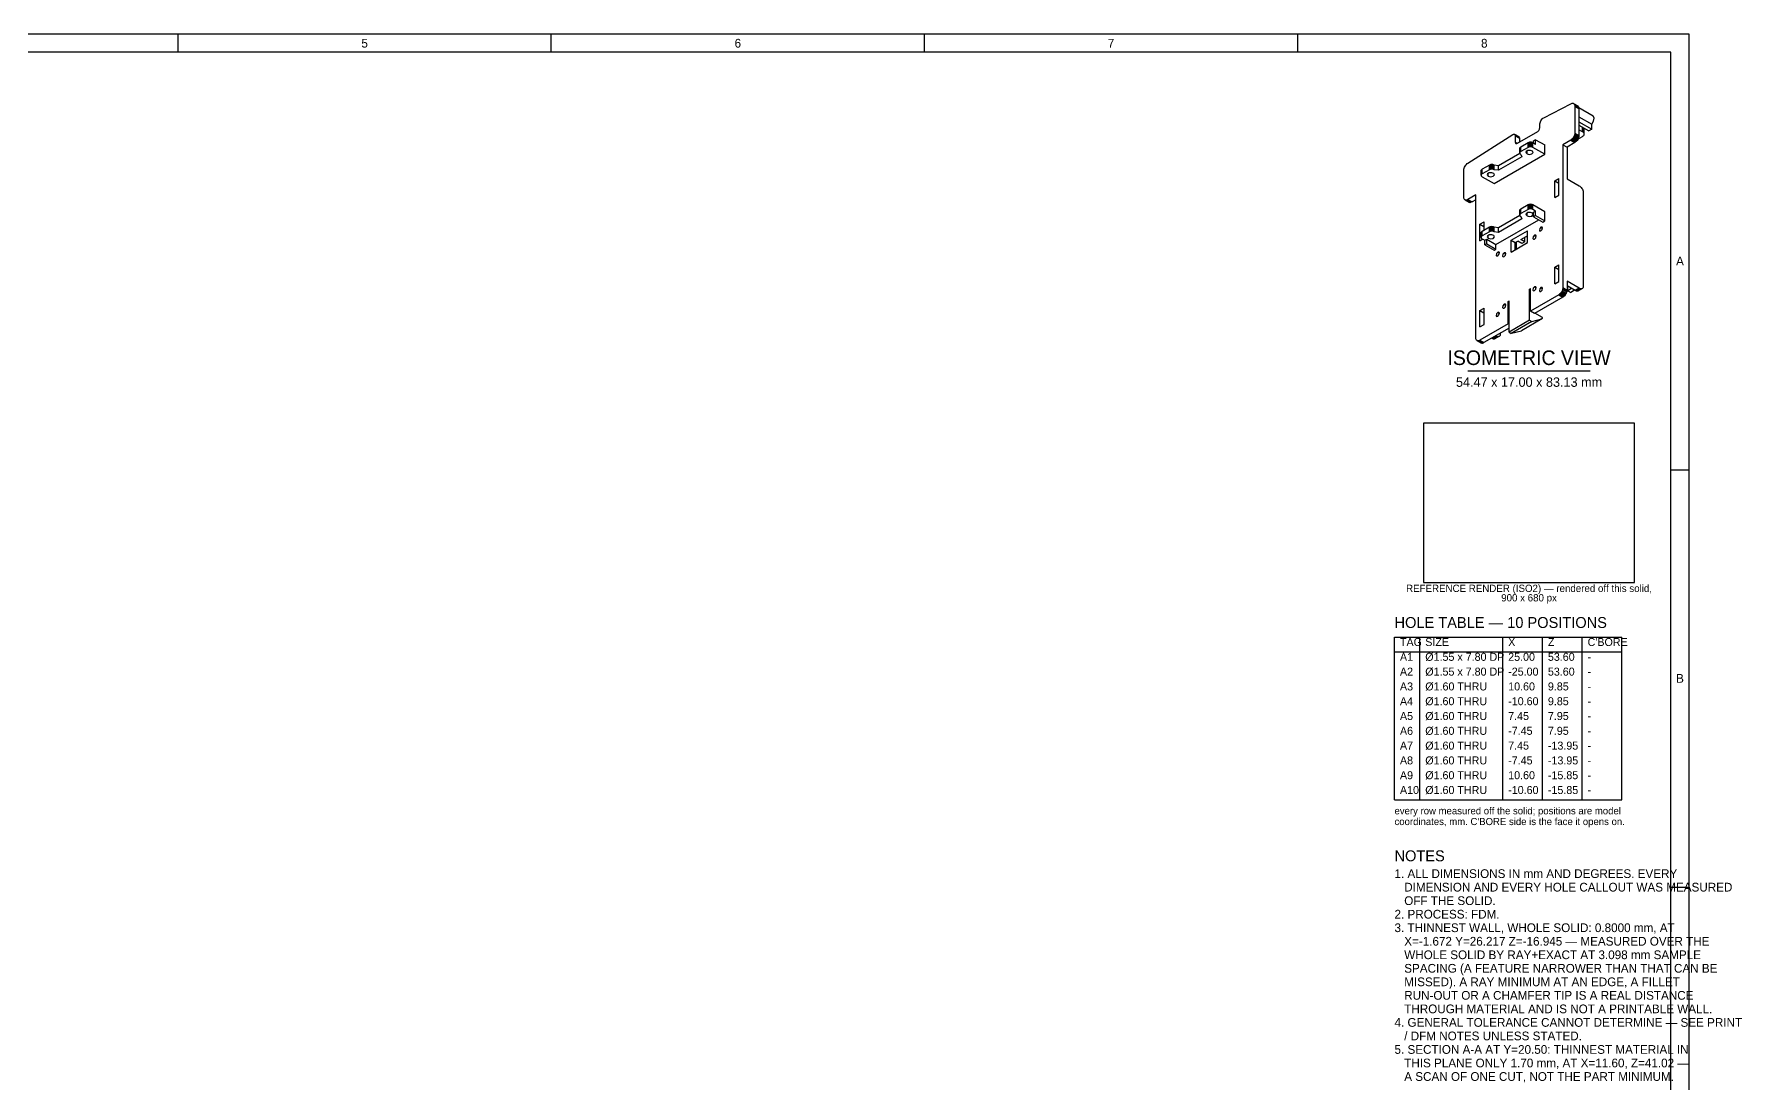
# Model space of a CAD drawing. Header units: millimetres. Extents: x -54 to 851, y -45 to 589.
# Drawn here: x 380.9 to 850.5, y 300.3 to 589 of the extents above; entities that cross this region are included whole.
import ezdxf
from ezdxf.enums import TextEntityAlignment as Align

# ---------------------------------------------------------------- set-up
doc = ezdxf.new("R2010")
doc.units = ezdxf.units.MM
for name, color, linetype in [('FRAME', 7, 'CONTINUOUS'), ('TEXT', 3, 'CONTINUOUS'), ('TITLE', 7, 'CONTINUOUS'), ('VISIBLE', 7, 'CONTINUOUS')]:
    doc.layers.add(name, color=color, linetype=linetype)

msp = doc.modelspace()

# ---------------------------------------------------------------- linework, layer by layer
at = {"layer": 'FRAME'}
for p, q in [((831, 584), (10, 584)), ((831, 10), (831, 584))]:
    msp.add_line(p, q, dxfattribs=at)
at = {"layer": 'TEXT'}
msp.add_line((775.2, 496.4), (808.8, 496.4), dxfattribs=at)
at = {"layer": 'TITLE'}
for p, q in [((836, 589), (5, 589)), ((420.5, 584), (420.5, 589)), ((523.125, 584), (523.125, 589)), ((625.75, 584), (625.75, 589)), ((728.375, 584), (728.375, 589)), ((836, 5), (836, 589)), ((821, 482), (763, 482)), ((763, 482), (763, 438.177778)), ((821, 438.177778), (821, 482)), ((831, 469.2), (836, 469.2)), ((763, 438.177778), (821, 438.177778)), ((755, 423.177778), (817.52, 423.177778)), ((755, 378.407778), (755, 423.177778)), ((761.96, 378.407778), (761.96, 423.177778)), ((784.76, 378.407778), (784.76, 423.177778)), ((795.68, 378.407778), (795.68, 423.177778)), ((806.6, 378.407778), (806.6, 423.177778)), ((817.52, 378.407778), (817.52, 423.177778)), ((755, 419.107778), (817.52, 419.107778)), ((755, 378.407778), (817.52, 378.407778)), ((831, 354.4), (836, 354.4))]:
    msp.add_line(p, q, dxfattribs=at)
at = {"layer": 'VISIBLE'}
for p, q in [((796.047189, 566.014968), (803.469123, 569.85095)), ((803.469123, 569.85095), (803.687681, 569.952278)), ((803.687681, 569.952278), (803.897841, 570)), ((803.897841, 570), (804.091524, 569.992282)), ((804.091524, 569.992282), (804.261289, 569.92942)), ((804.261289, 569.92942), (805.381581, 569.282619)), ((804.261289, 569.92942), (804.400612, 569.81383)), ((804.400612, 569.81383), (805.520904, 569.167029)), ((804.400612, 569.81383), (804.504138, 569.649954)), ((804.504138, 569.649954), (805.62443, 569.003153)), ((804.504138, 569.649954), (804.567889, 569.44409)), ((804.567889, 569.44409), (805.688181, 568.797289)), ((804.567889, 569.44409), (804.589415, 569.204149)), ((804.589415, 569.204149), (805.709707, 568.557348)), ((804.589415, 569.204149), (804.589415, 561.784184)), ((805.381581, 569.282619), (805.520904, 569.167029)), ((805.520904, 569.167029), (805.62443, 569.003153)), ((805.62443, 569.003153), (805.688181, 568.797289)), ((805.688181, 568.797289), (805.709707, 568.557348)), ((805.68915, 568.786494), (809.600402, 566.528331)), ((805.709707, 568.557348), (805.709707, 561.137383)), ((794.926897, 564.074565), (794.948423, 564.339362)), ((794.926897, 563.190976), (794.926897, 564.074565)), ((794.948423, 564.339362), (795.012174, 564.61884)), ((795.012174, 564.61884), (795.1157, 564.902257)), ((795.1157, 564.902257), (795.255023, 565.178723)), ((795.255023, 565.178723), (795.424788, 565.437613)), ((795.424788, 565.437613), (795.618472, 565.668978)), ((795.618472, 565.668978), (795.828631, 565.863927)), ((795.828631, 565.863927), (796.047189, 566.014968)), ((805.709707, 566.296274), (809.238627, 564.258851)), ((805.709707, 564.888828), (809.238627, 562.851406)), ((805.709707, 563.940618), (808.417453, 562.377301)), ((809.238627, 564.258851), (809.742153, 565.027931)), ((809.238627, 562.851406), (809.238627, 564.258851)), ((809.919497, 565.869815), (809.600402, 566.528331)), ((809.742153, 565.027931), (809.919497, 565.869815)), ((775.200795, 553.530223), (787.552015, 561.408529)), ((787.552015, 561.408529), (787.683149, 561.469326)), ((787.683149, 561.469326), (787.809245, 561.497959)), ((787.809245, 561.497959), (787.925455, 561.493328)), ((787.925455, 561.493328), (788.027314, 561.455611)), ((788.027314, 561.455611), (788.110908, 561.386257)), ((788.027314, 561.455611), (789.147606, 560.80881)), ((788.110908, 561.386257), (788.173023, 561.287932)), ((788.110908, 561.386257), (789.2312, 560.739456)), ((788.173023, 561.287932), (788.211274, 561.164413)), ((788.173023, 561.287932), (789.293315, 560.641131)), ((788.211274, 561.164413), (788.22419, 561.020449)), ((788.211274, 561.164413), (789.331566, 560.517612)), ((788.22419, 561.020449), (788.22419, 559.321166)), ((788.22419, 561.020449), (789.344482, 560.373648)), ((788.22419, 559.321166), (788.243276, 559.164782)), ((788.22419, 559.321166), (788.784336, 558.997766)), ((788.243276, 559.164782), (788.299235, 559.041093)), ((788.243276, 559.164782), (788.639359, 558.936103)), ((788.299235, 559.041093), (788.388253, 558.958531)), ((788.299235, 559.041093), (788.504263, 558.922721)), ((788.388253, 558.958531), (788.504263, 558.922721)), ((788.504263, 558.922721), (788.639359, 558.936103)), ((788.639359, 558.936103), (788.784336, 558.997766)), ((788.784336, 558.997766), (794.366751, 562.220775)), ((789.147606, 560.80881), (789.2312, 560.739456)), ((789.2312, 560.739456), (789.293315, 560.641131)), ((789.293315, 560.641131), (789.331566, 560.517612)), ((789.331566, 560.517612), (789.344482, 560.373648)), ((789.344482, 560.373648), (789.344482, 559.321166)), ((791.71558, 559.107399), (789.727061, 557.959327)), ((791.912455, 559.194618), (791.71558, 559.107399)), ((791.71558, 557.852605), (791.71558, 559.107399)), ((792.141722, 559.249446), (791.912455, 559.194618)), ((791.912455, 557.939824), (791.912455, 559.194618)), ((792.387755, 559.268147), (792.141722, 559.249446)), ((792.141722, 557.994652), (792.141722, 559.249446)), ((792.633788, 559.249446), (792.387755, 559.268147)), ((792.387755, 558.013353), (792.387755, 559.268147)), ((792.863055, 559.194618), (792.633788, 559.249446)), ((792.633788, 557.994652), (792.633788, 559.249446)), ((793.05993, 559.107399), (792.863055, 559.194618)), ((792.863055, 557.939824), (792.863055, 559.194618)), ((793.78812, 558.686978), (793.05993, 559.107399)), ((793.05993, 557.852605), (793.05993, 559.107399)), ((793.78812, 559.967644), (793.255981, 559.660413)), ((793.255981, 558.994209), (793.255981, 559.660413)), ((793.78812, 559.967644), (796.308777, 558.512342)), ((793.78812, 558.686978), (793.78812, 559.967644)), ((794.366751, 562.220775), (794.511727, 562.326516)), ((794.511727, 562.326516), (794.646824, 562.46913)), ((794.646824, 562.46913), (794.762834, 562.638897)), ((794.762834, 562.638897), (794.851851, 562.824248)), ((794.851851, 562.824248), (794.90781, 563.012552)), ((794.90781, 563.012552), (794.926897, 563.190976)), ((803.469123, 559.843782), (801.312561, 558.59869)), ((804.589415, 559.196981), (802.432853, 557.951889)), ((803.687681, 559.994822), (803.469123, 559.843782)), ((803.469123, 559.843782), (804.589415, 559.196981)), ((803.897841, 560.189771), (803.687681, 559.994822)), ((803.687681, 559.994822), (804.807973, 559.348021)), ((804.091524, 560.421136), (803.897841, 560.189771)), ((803.897841, 560.189771), (805.018133, 559.54297)), ((804.261289, 560.680026), (804.091524, 560.421136)), ((804.091524, 560.421136), (805.211816, 559.774335)), ((804.400612, 560.956492), (804.261289, 560.680026)), ((804.261289, 560.680026), (805.381581, 560.033225)), ((804.504138, 561.239909), (804.400612, 560.956492)), ((804.400612, 560.956492), (805.520904, 560.309691)), ((804.567889, 561.519387), (804.504138, 561.239909)), ((804.504138, 561.239909), (805.62443, 560.593109)), ((804.589415, 561.784184), (804.567889, 561.519387)), ((804.567889, 561.519387), (805.688181, 560.872586)), ((804.589415, 561.784184), (805.709707, 561.137383)), ((804.807973, 559.348021), (804.589415, 559.196981)), ((805.018133, 559.54297), (804.807973, 559.348021)), ((805.211816, 559.774335), (805.018133, 559.54297)), ((805.381581, 560.033225), (805.211816, 559.774335)), ((805.520904, 560.309691), (805.381581, 560.033225)), ((805.434085, 560.137412), (806.689963, 560.862493)), ((805.62443, 560.593109), (805.520904, 560.309691)), ((805.688181, 560.872586), (805.62443, 560.593109)), ((805.709707, 561.137383), (805.688181, 560.872586)), ((806.689963, 562.156095), (805.709707, 562.722045)), ((806.689963, 562.156095), (806.689963, 563.374668)), ((806.886995, 562.017482), (806.689963, 562.156095)), ((806.689963, 560.862493), (806.886995, 561.001106)), ((806.886995, 562.017482), (806.886995, 563.260911)), ((807.033403, 561.85934), (806.886995, 562.017482)), ((806.886995, 561.001106), (807.033403, 561.159248)), ((807.033403, 563.13095), (806.943044, 563.228551)), ((807.12356, 562.959356), (807.033403, 563.13095)), ((807.033403, 561.85934), (807.033403, 563.13095)), ((807.12356, 561.687746), (807.033403, 561.85934)), ((807.033403, 561.159248), (807.12356, 561.330842)), ((807.154003, 562.780904), (807.12356, 562.959356)), ((807.12356, 561.687746), (807.12356, 562.959356)), ((807.154003, 561.509294), (807.12356, 561.687746)), ((807.12356, 561.330842), (807.154003, 561.509294)), ((807.154003, 561.509294), (807.154003, 562.780904)), ((809.238627, 562.851406), (808.417453, 562.377301)), ((782.361142, 547.924211), (796.308777, 555.976882)), ((789.475815, 556.197268), (783.62147, 552.81726)), ((790.007134, 555.249231), (783.62147, 551.562466)), ((789.481028, 557.713294), (789.448637, 557.571247)), ((789.448637, 556.316453), (789.448637, 557.571247)), ((789.481028, 556.4585), (789.448637, 556.316453)), ((789.448637, 556.316453), (789.481028, 556.174406)), ((789.575994, 557.845661), (789.481028, 557.713294)), ((789.481028, 556.4585), (789.481028, 557.713294)), ((789.575994, 556.590867), (789.481028, 556.4585)), ((789.481028, 556.174406), (789.575994, 556.042038)), ((789.727061, 557.959327), (789.575994, 557.845661)), ((789.575994, 556.590867), (789.575994, 557.845661)), ((789.727061, 556.704533), (789.575994, 556.590867)), ((789.575994, 556.042038), (789.727061, 555.928372)), ((789.727061, 556.704533), (789.727061, 557.959327)), ((791.71558, 557.852605), (789.727061, 556.704533)), ((789.727061, 555.928372), (790.007134, 555.249231)), ((791.21941, 556.694904), (791.145482, 556.478153)), ((791.145482, 556.478153), (791.435507, 556.073903)), ((791.703509, 556.992524), (791.21941, 556.694904)), ((791.435507, 556.073903), (791.435507, 556.882404)), ((791.435507, 556.073903), (792.053825, 555.908414)), ((792.440889, 557.022017), (791.703509, 556.992524)), ((791.912455, 557.939824), (791.71558, 557.852605)), ((792.141722, 557.994652), (791.912455, 557.939824)), ((792.053825, 555.908414), (792.768992, 556.038669)), ((792.387755, 558.013353), (792.141722, 557.994652)), ((792.633788, 557.994652), (792.387755, 558.013353)), ((792.95803, 556.796621), (792.440889, 557.022017)), ((792.863055, 557.939824), (792.633788, 557.994652)), ((792.768992, 556.038669), (793.125897, 556.478153)), ((793.05993, 557.852605), (792.863055, 557.939824)), ((793.125897, 556.478153), (792.95803, 556.796621)), ((796.308777, 555.976882), (793.05993, 557.852605)), ((796.308777, 555.976882), (796.308777, 558.512342)), ((801.312561, 558.59869), (802.432853, 557.951889)), ((801.312561, 558.59869), (801.312561, 519.273196)), ((802.432853, 557.951889), (802.432853, 549.241421)), ((774.080503, 551.58982), (774.102029, 551.854617)), ((774.080503, 544.169856), (774.080503, 551.58982)), ((774.102029, 551.854617), (774.16578, 552.134095)), ((774.16578, 552.134095), (774.269306, 552.417512)), ((774.269306, 552.417512), (774.408629, 552.693978)), ((774.408629, 552.693978), (774.578394, 552.952868)), ((774.578394, 552.952868), (774.772078, 553.184233)), ((774.772078, 553.184233), (774.982237, 553.379182)), ((774.982237, 553.379182), (775.200795, 553.530223)), ((778.866262, 551.584855), (778.833871, 551.442808)), ((778.833871, 550.188014), (778.833871, 551.442808)), ((778.866262, 550.330062), (778.833871, 550.188014)), ((778.833871, 550.188014), (778.866262, 550.045967)), ((778.961227, 551.717223), (778.866262, 551.584855)), ((778.866262, 550.330062), (778.866262, 551.584855)), ((778.961227, 550.462429), (778.866262, 550.330062)), ((778.866262, 550.045967), (778.961227, 549.9136)), ((779.112295, 551.830889), (778.961227, 551.717223)), ((778.961227, 550.462429), (778.961227, 551.717223)), ((779.112295, 550.576095), (778.961227, 550.462429)), ((778.961227, 549.9136), (779.112295, 549.799934)), ((781.100813, 552.97896), (779.112295, 551.830889)), ((779.112295, 550.576095), (779.112295, 551.830889)), ((781.100813, 551.724167), (779.112295, 550.576095)), ((779.112295, 549.799934), (782.361142, 547.924211)), ((780.576636, 550.550296), (780.502708, 550.333545)), ((780.502708, 550.333545), (780.792733, 549.929294)), ((781.060735, 550.847915), (780.576636, 550.550296)), ((780.792733, 549.929294), (780.792733, 550.737795)), ((780.792733, 549.929294), (781.411051, 549.763805)), ((781.798115, 550.877409), (781.060735, 550.847915)), ((781.297689, 553.066179), (781.100813, 552.97896)), ((781.100813, 551.724167), (781.100813, 552.97896)), ((781.297689, 551.811386), (781.100813, 551.724167)), ((781.526955, 553.121008), (781.297689, 553.066179)), ((781.297689, 551.811386), (781.297689, 553.066179)), ((781.526955, 551.866214), (781.297689, 551.811386)), ((781.411051, 549.763805), (782.126218, 549.89406)), ((781.772988, 553.139708), (781.526955, 553.121008)), ((781.526955, 551.866214), (781.526955, 553.121008)), ((781.772988, 551.884915), (781.526955, 551.866214)), ((782.019021, 553.121008), (781.772988, 553.139708)), ((781.772988, 551.884915), (781.772988, 553.139708)), ((782.019021, 551.866214), (781.772988, 551.884915)), ((782.315256, 550.652013), (781.798115, 550.877409)), ((782.248288, 553.066179), (782.019021, 553.121008)), ((782.019021, 551.866214), (782.019021, 553.121008)), ((782.248288, 551.811386), (782.019021, 551.866214)), ((782.126218, 549.89406), (782.483123, 550.333545)), ((782.445163, 552.97896), (782.248288, 553.066179)), ((782.248288, 551.811386), (782.248288, 553.066179)), ((782.445163, 551.724167), (782.248288, 551.811386)), ((782.483123, 550.333545), (782.315256, 550.652013)), ((783.62147, 552.81726), (782.445163, 552.97896)), ((782.445163, 551.724167), (782.445163, 552.97896)), ((783.62147, 551.562466), (782.445163, 551.724167)), ((783.62147, 551.562466), (783.62147, 552.81726)), ((777.357357, 544.768146), (775.200795, 543.523055)), ((777.357357, 505.442652), (777.357357, 544.768146)), ((799.052372, 548.626637), (800.192269, 549.284757)), ((799.052372, 548.626637), (800.172664, 547.979836)), ((799.052372, 544.07704), (799.052372, 548.626637)), ((799.052372, 544.07704), (800.192269, 544.73516)), ((800.172664, 547.979836), (800.192269, 547.991155)), ((800.172664, 544.72384), (800.172664, 547.979836)), ((800.192269, 544.73516), (800.192269, 549.284757)), ((802.432853, 549.241421), (805.793729, 547.301019)), ((805.793729, 547.301019), (805.988266, 547.16905)), ((805.988266, 547.16905), (806.176892, 547.001786)), ((806.176892, 547.001786), (806.353875, 546.804308)), ((806.353875, 546.804308), (806.513839, 546.582618)), ((806.513839, 546.582618), (806.651923, 546.34345)), ((806.651923, 546.34345), (806.763931, 546.094072)), ((806.763931, 546.094072), (806.846459, 545.842061)), ((806.846459, 545.842061), (806.897001, 545.595074)), ((806.897001, 545.595074), (806.914021, 545.360616)), ((806.914021, 545.360616), (806.914021, 519.747301)), ((774.102029, 543.929914), (774.080503, 544.169856)), ((774.16578, 543.72405), (774.102029, 543.929914)), ((774.269306, 543.560174), (774.16578, 543.72405)), ((774.408629, 543.444585), (774.269306, 543.560174)), ((774.408629, 543.444585), (775.528921, 542.797784)), ((774.578394, 543.381723), (774.408629, 543.444585)), ((774.578394, 543.381723), (775.698686, 542.734922)), ((774.772078, 543.374004), (774.578394, 543.381723)), ((774.982237, 543.421726), (774.772078, 543.374004)), ((774.772078, 543.374004), (775.89237, 542.727203)), ((775.200795, 543.523055), (774.982237, 543.421726)), ((774.982237, 543.421726), (776.102529, 542.774925)), ((775.200795, 543.523055), (776.321087, 542.876254)), ((775.698686, 542.734922), (775.528921, 542.797784)), ((775.89237, 542.727203), (775.698686, 542.734922)), ((776.102529, 542.774925), (775.89237, 542.727203)), ((776.321087, 542.876254), (776.102529, 542.774925)), ((777.357357, 543.474545), (776.321087, 542.876254)), ((789.481028, 540.63775), (789.448637, 540.495703)), ((789.448637, 539.240909), (789.448637, 540.495703)), ((789.575994, 540.770117), (789.481028, 540.63775)), ((789.481028, 539.382957), (789.481028, 540.63775)), ((789.727061, 540.883784), (789.575994, 540.770117)), ((789.575994, 539.515324), (789.575994, 540.770117)), ((791.71558, 542.031855), (789.727061, 540.883784)), ((789.727061, 539.62899), (789.727061, 540.883784)), ((791.71558, 540.777061), (789.727061, 539.62899)), ((791.912455, 542.119074), (791.71558, 542.031855)), ((791.71558, 540.777061), (791.71558, 542.031855)), ((791.912455, 540.864281), (791.71558, 540.777061)), ((792.141722, 542.173903), (791.912455, 542.119074)), ((791.912455, 540.864281), (791.912455, 542.119074)), ((792.141722, 540.919109), (791.912455, 540.864281)), ((792.387755, 542.192603), (792.141722, 542.173903)), ((792.141722, 540.919109), (792.141722, 542.173903)), ((792.387755, 540.93781), (792.141722, 540.919109)), ((792.633788, 542.173903), (792.387755, 542.192603)), ((792.387755, 540.93781), (792.387755, 542.192603)), ((792.633788, 540.919109), (792.387755, 540.93781)), ((792.863055, 542.119074), (792.633788, 542.173903)), ((792.633788, 540.919109), (792.633788, 542.173903)), ((792.863055, 540.864281), (792.633788, 540.919109)), ((793.05993, 542.031855), (792.863055, 542.119074)), ((792.863055, 540.864281), (792.863055, 542.119074)), ((793.05993, 540.777061), (792.863055, 540.864281)), ((796.308777, 540.156133), (793.05993, 542.031855)), ((793.05993, 540.777061), (793.05993, 542.031855)), ((793.78812, 540.356641), (793.05993, 540.777061)), ((793.255981, 540.04941), (793.78812, 540.356641)), ((793.255981, 538.768745), (793.255981, 540.04941)), ((793.78812, 539.075975), (793.78812, 540.356641)), ((796.308777, 537.620673), (796.308777, 540.156133)), ((778.477649, 536.747815), (779.617546, 537.405935)), ((778.477649, 536.747815), (779.597941, 536.101014)), ((778.477649, 532.198218), (778.477649, 536.747815)), ((781.100813, 535.903417), (779.112295, 534.755345)), ((779.597941, 536.101014), (779.617546, 536.112333)), ((779.597941, 536.057679), (779.597941, 536.101014)), ((779.597941, 536.057679), (779.617546, 536.04636)), ((779.617546, 535.047052), (779.617546, 537.405935)), ((781.297689, 535.990636), (781.100813, 535.903417)), ((781.100813, 534.648623), (781.100813, 535.903417)), ((781.526955, 536.045464), (781.297689, 535.990636)), ((781.297689, 534.735842), (781.297689, 535.990636)), ((781.772988, 536.064165), (781.526955, 536.045464)), ((781.526955, 534.79067), (781.526955, 536.045464)), ((782.019021, 536.045464), (781.772988, 536.064165)), ((781.772988, 534.809371), (781.772988, 536.064165)), ((782.248288, 535.990636), (782.019021, 536.045464)), ((782.019021, 534.79067), (782.019021, 536.045464)), ((782.445163, 535.903417), (782.248288, 535.990636)), ((782.248288, 534.735842), (782.248288, 535.990636)), ((783.62147, 535.741717), (782.445163, 535.903417)), ((782.445163, 534.648623), (782.445163, 535.903417)), ((782.89328, 531.155898), (794.667549, 537.953776)), ((789.475815, 539.121724), (783.62147, 535.741717)), ((790.007134, 538.173688), (783.62147, 534.486923)), ((783.62147, 534.486923), (783.62147, 535.741717)), ((789.481028, 539.382957), (789.448637, 539.240909)), ((789.448637, 539.240909), (789.481028, 539.098862)), ((789.575994, 539.515324), (789.481028, 539.382957)), ((789.481028, 539.098862), (789.575994, 538.966495)), ((789.727061, 539.62899), (789.575994, 539.515324)), ((789.575994, 538.966495), (789.727061, 538.852829)), ((789.727061, 538.852829), (790.007134, 538.173688)), ((791.21941, 539.619361), (791.145482, 539.40261)), ((791.145482, 539.40261), (791.435507, 538.998359)), ((791.703509, 539.91698), (791.21941, 539.619361)), ((791.435507, 538.998359), (791.435507, 539.80686)), ((791.435507, 538.998359), (792.053825, 538.83287)), ((792.440889, 539.946474), (791.703509, 539.91698)), ((792.053825, 538.83287), (792.768992, 538.963125)), ((792.95803, 539.721078), (792.440889, 539.946474)), ((792.768992, 538.963125), (793.125897, 539.40261)), ((793.125897, 539.40261), (792.95803, 539.721078)), ((793.78812, 539.075975), (793.255981, 538.768745)), ((793.255981, 538.768745), (795.776638, 537.313443)), ((793.78812, 539.075975), (796.308777, 537.620673)), ((794.927615, 535.536627), (794.841581, 535.014638)), ((795.272507, 535.922821), (794.927615, 535.536627)), ((795.589373, 535.954209), (795.272507, 535.922821)), ((795.272507, 535.922821), (795.720624, 535.6641)), ((795.70963, 535.771666), (795.589373, 535.954209)), ((795.600445, 535.242078), (795.70963, 535.771666)), ((795.776638, 537.313443), (796.308777, 537.620673)), ((778.477649, 532.198218), (779.250651, 532.64451)), ((778.866262, 534.509312), (778.833871, 534.367265)), ((778.833871, 533.112471), (778.833871, 534.367265)), ((778.866262, 533.254518), (778.833871, 533.112471)), ((778.833871, 533.112471), (778.866262, 532.970424)), ((778.961227, 534.641679), (778.866262, 534.509312)), ((778.866262, 533.254518), (778.866262, 534.509312)), ((778.961227, 533.386885), (778.866262, 533.254518)), ((778.866262, 532.970424), (778.961227, 532.838057)), ((779.112295, 534.755345), (778.961227, 534.641679)), ((778.961227, 533.386885), (778.961227, 534.641679)), ((779.112295, 533.500551), (778.961227, 533.386885)), ((778.961227, 532.838057), (779.112295, 532.72439)), ((779.112295, 533.500551), (779.112295, 534.755345)), ((781.100813, 534.648623), (779.112295, 533.500551)), ((779.112295, 532.72439), (779.840485, 532.30397)), ((779.840485, 532.30397), (780.372623, 532.6112)), ((779.840485, 531.023304), (779.840485, 532.30397)), ((780.372623, 531.330534), (779.840485, 531.023304)), ((779.840485, 531.023304), (782.361142, 529.568002)), ((780.372623, 531.330534), (780.372623, 532.6112)), ((780.372623, 532.6112), (782.89328, 531.155898)), ((780.372623, 531.330534), (782.89328, 529.875232)), ((780.576636, 533.474752), (780.502708, 533.258001)), ((780.502708, 533.258001), (780.792733, 532.853751)), ((781.060735, 533.772372), (780.576636, 533.474752)), ((780.792733, 532.853751), (780.792733, 533.662252)), ((780.792733, 532.853751), (781.411051, 532.688262)), ((781.798115, 533.801865), (781.060735, 533.772372)), ((781.297689, 534.735842), (781.100813, 534.648623)), ((781.526955, 534.79067), (781.297689, 534.735842)), ((781.411051, 532.688262), (782.126218, 532.818517)), ((781.772988, 534.809371), (781.526955, 534.79067)), ((782.019021, 534.79067), (781.772988, 534.809371)), ((782.315256, 533.576469), (781.798115, 533.801865)), ((782.248288, 534.735842), (782.019021, 534.79067)), ((782.126218, 532.818517), (782.483123, 533.258001)), ((782.445163, 534.648623), (782.248288, 534.735842)), ((782.483123, 533.258001), (782.315256, 533.576469)), ((783.62147, 534.486923), (782.445163, 534.648623)), ((782.89328, 529.875232), (782.89328, 531.155898)), ((787.094375, 532.300736), (791.575543, 534.887939)), ((787.094375, 532.300736), (788.214667, 531.653935)), ((787.094375, 529.066731), (787.094375, 532.300736)), ((787.094375, 529.066731), (791.575543, 531.653935)), ((788.214667, 531.653935), (788.903087, 532.051394)), ((788.214667, 529.713532), (788.214667, 531.653935)), ((788.565879, 529.916304), (788.565879, 531.856707)), ((790.023379, 531.404593), (788.903087, 532.051394)), ((789.726501, 532.526793), (791.184001, 533.368281)), ((790.846793, 531.879992), (789.726501, 532.526793)), ((790.846793, 531.879992), (790.023379, 531.404593)), ((790.846793, 531.879992), (790.846793, 533.173594)), ((791.575543, 533.142224), (791.184001, 533.368281)), ((791.575543, 531.653935), (791.575543, 534.887939)), ((793.163155, 533.288994), (793.077121, 532.767005)), ((793.077121, 532.767005), (793.191181, 532.608918)), ((793.508047, 533.675188), (793.163155, 533.288994)), ((793.191181, 532.608918), (793.487061, 532.628758)), ((793.487061, 532.628758), (793.835986, 532.994445)), ((793.824913, 533.706576), (793.508047, 533.675188)), ((793.508047, 533.675188), (793.956164, 533.416467)), ((793.94517, 533.524033), (793.824913, 533.706576)), ((793.835986, 532.994445), (793.94517, 533.524033)), ((794.841581, 535.014638), (794.95564, 534.856551)), ((794.95564, 534.856551), (795.251521, 534.876391)), ((795.251521, 534.876391), (795.600445, 535.242078)), ((782.361142, 529.568002), (782.89328, 529.875232)), ((783.05252, 528.680538), (782.966486, 528.158548)), ((782.966486, 528.158548), (783.080545, 528.000462)), ((783.397412, 529.066731), (783.05252, 528.680538)), ((783.080545, 528.000462), (783.376425, 528.020301)), ((783.376425, 528.020301), (783.72535, 528.385989)), ((783.714278, 529.098119), (783.397412, 529.066731)), ((783.397412, 529.066731), (783.845528, 528.808011)), ((783.834535, 528.915577), (783.714278, 529.098119)), ((783.72535, 528.385989), (783.834535, 528.915577)), ((784.81698, 528.470327), (784.730946, 527.948338)), ((784.730946, 527.948338), (784.845005, 527.790252)), ((785.161872, 528.856521), (784.81698, 528.470327)), ((784.845005, 527.790252), (785.140885, 527.810091)), ((785.140885, 527.810091), (785.48981, 528.175778)), ((785.478738, 528.887909), (785.161872, 528.856521)), ((785.161872, 528.856521), (785.609988, 528.597801)), ((785.598995, 528.705366), (785.478738, 528.887909)), ((785.48981, 528.175778), (785.598995, 528.705366)), ((799.052372, 524.889044), (800.192269, 525.547164)), ((799.052372, 524.889044), (800.172664, 524.242243)), ((799.052372, 520.339447), (799.052372, 524.889044)), ((800.172664, 524.242243), (800.192269, 524.253563)), ((800.172664, 520.986248), (800.172664, 524.242243)), ((800.192269, 520.997567), (800.192269, 525.547164)), ((792.145212, 518.874119), (792.40624, 519.024824)), ((792.145212, 510.291718), (792.145212, 518.874119)), ((792.145212, 518.874119), (792.40624, 518.723415)), ((792.40624, 512.837527), (792.40624, 519.024824)), ((800.192269, 517.332793), (792.40624, 512.837527)), ((793.163155, 519.124055), (793.077121, 518.602065)), ((793.077121, 518.602065), (793.191181, 518.443979)), ((793.508047, 519.510248), (793.163155, 519.124055)), ((793.191181, 518.443979), (793.487061, 518.463818)), ((793.487061, 518.463818), (793.835986, 518.829505)), ((793.824913, 519.541636), (793.508047, 519.510248)), ((793.508047, 519.510248), (793.956164, 519.251528)), ((801.312561, 516.685992), (793.526532, 512.190726)), ((793.94517, 519.359094), (793.824913, 519.541636)), ((793.835986, 518.829505), (793.94517, 519.359094)), ((794.927615, 518.913844), (794.841581, 518.391855)), ((794.841581, 518.391855), (794.95564, 518.233768)), ((795.272507, 519.300038), (794.927615, 518.913844)), ((794.95564, 518.233768), (795.251521, 518.253608)), ((795.251521, 518.253608), (795.600445, 518.619295)), ((795.589373, 519.331426), (795.272507, 519.300038)), ((795.272507, 519.300038), (795.720624, 519.041318)), ((795.70963, 519.148883), (795.589373, 519.331426)), ((795.600445, 518.619295), (795.70963, 519.148883)), ((799.052372, 520.339447), (800.192269, 520.997567)), ((800.410827, 517.483834), (800.192269, 517.332793)), ((800.192269, 517.332793), (801.312561, 516.685992)), ((800.620986, 517.678783), (800.410827, 517.483834)), ((800.410827, 517.483834), (801.531119, 516.837033)), ((800.81467, 517.910148), (800.620986, 517.678783)), ((800.620986, 517.678783), (801.741278, 517.031982)), ((800.984435, 518.169037), (800.81467, 517.910148)), ((800.81467, 517.910148), (801.934962, 517.263347)), ((801.123758, 518.445503), (800.984435, 518.169037)), ((800.984435, 518.169037), (802.104727, 517.522237)), ((801.227284, 518.728921), (801.123758, 518.445503)), ((801.123758, 518.445503), (802.24405, 517.798703)), ((801.291035, 519.008398), (801.227284, 518.728921)), ((801.227284, 518.728921), (802.347576, 518.08212)), ((801.312561, 519.273196), (801.291035, 519.008398)), ((801.291035, 519.008398), (802.411327, 518.361597)), ((801.312561, 519.273196), (802.432853, 518.626395)), ((801.531119, 516.837033), (801.312561, 516.685992)), ((801.741278, 517.031982), (801.531119, 516.837033)), ((801.934962, 517.263347), (801.741278, 517.031982)), ((802.104727, 517.522237), (801.934962, 517.263347)), ((802.24405, 517.798703), (802.104727, 517.522237)), ((802.347576, 518.08212), (802.24405, 517.798703)), ((802.411327, 518.361597), (802.347576, 518.08212)), ((802.432853, 518.626395), (802.411327, 518.361597)), ((802.432853, 521.040902), (802.432853, 518.626395)), ((805.793729, 519.1005), (802.432853, 521.040902)), ((804.673437, 518.453699), (802.432853, 519.747301)), ((802.659152, 518.436882), (802.659152, 519.616647)), ((803.680859, 519.026765), (802.659152, 518.436882)), ((802.659152, 518.436882), (803.499371, 517.951781)), ((804.521078, 518.541664), (803.499371, 517.951781)), ((805.793729, 519.1005), (804.673437, 518.453699)), ((804.867974, 518.361036), (804.673437, 518.453699)), ((805.988266, 519.007837), (804.867974, 518.361036)), ((805.0566, 518.310494), (804.867974, 518.361036)), ((806.176892, 518.957295), (805.0566, 518.310494)), ((805.233583, 518.303608), (805.0566, 518.310494)), ((806.353875, 518.950409), (805.233583, 518.303608)), ((805.393547, 518.340589), (805.233583, 518.303608)), ((806.513839, 518.98739), (805.393547, 518.340589)), ((805.988266, 519.007837), (805.793729, 519.1005)), ((806.176892, 518.957295), (805.988266, 519.007837)), ((806.353875, 518.950409), (806.176892, 518.957295)), ((806.513839, 518.98739), (806.353875, 518.950409)), ((806.651923, 519.067112), (806.513839, 518.98739)), ((806.763931, 519.187155), (806.651923, 519.067112)), ((806.846459, 519.34387), (806.763931, 519.187155)), ((806.897001, 519.532495), (806.846459, 519.34387)), ((806.914021, 519.747301), (806.897001, 519.532495)), ((778.477649, 513.010223), (779.617546, 513.668343)), ((778.477649, 513.010223), (779.597941, 512.363422)), ((778.477649, 508.460625), (778.477649, 513.010223)), ((779.597941, 512.363422), (779.617546, 512.374741)), ((779.617546, 509.118745), (779.617546, 513.668343)), ((783.05252, 512.057755), (782.966486, 511.535765)), ((783.397412, 512.443948), (783.05252, 512.057755)), ((783.714278, 512.475336), (783.397412, 512.443948)), ((783.397412, 512.443948), (783.845528, 512.185228)), ((783.834535, 512.292794), (783.714278, 512.475336)), ((783.72535, 511.763206), (783.834535, 512.292794)), ((784.81698, 514.305388), (784.730946, 513.783398)), ((784.730946, 513.783398), (784.845005, 513.625312)), ((785.161872, 514.691582), (784.81698, 514.305388)), ((784.845005, 513.625312), (785.140885, 513.645151)), ((785.140885, 513.645151), (785.48981, 514.010839)), ((785.478738, 514.72297), (785.161872, 514.691582)), ((785.161872, 514.691582), (785.609988, 514.432861)), ((785.598995, 514.540427), (785.478738, 514.72297)), ((785.48981, 514.010839), (785.598995, 514.540427)), ((786.263679, 515.478415), (786.524707, 515.629119)), ((786.263679, 509.291117), (786.263679, 515.478415)), ((786.263679, 515.478415), (786.524707, 515.32771)), ((786.524707, 507.046718), (786.524707, 515.629119)), ((793.526532, 512.190726), (792.40624, 512.837527)), ((795.679733, 511.05559), (793.620076, 512.244734)), ((786.263679, 509.291117), (778.477649, 504.795851)), ((778.477649, 508.460625), (779.617546, 509.118745)), ((786.524707, 508.14822), (779.597941, 504.14905)), ((782.966486, 511.535765), (783.080545, 511.377679)), ((783.080545, 511.377679), (783.376425, 511.397518)), ((783.376425, 511.397518), (783.72535, 511.763206)), ((786.524707, 509.140413), (786.263679, 509.291117)), ((792.145212, 510.291718), (786.524707, 507.046718)), ((792.738967, 509.948914), (787.118462, 506.703914)), ((787.202507, 506.752438), (789.896786, 507.419276)), ((795.517291, 510.664276), (789.896786, 507.419276)), ((792.145212, 510.291718), (792.738967, 509.948914)), ((792.738967, 509.976636), (795.517291, 510.664276)), ((792.738967, 509.948914), (792.738967, 509.976636)), ((795.517291, 510.664276), (795.679733, 510.89389)), ((795.679733, 510.89389), (795.679733, 511.05559)), ((777.378883, 505.202711), (777.357357, 505.442652)), ((777.442634, 504.996847), (777.378883, 505.202711)), ((777.546161, 504.832971), (777.442634, 504.996847)), ((777.685483, 504.717381), (777.546161, 504.832971)), ((777.685483, 504.717381), (778.805775, 504.07058)), ((777.855248, 504.654519), (777.685483, 504.717381)), ((777.855248, 504.654519), (778.97554, 504.007718)), ((778.048932, 504.646801), (777.855248, 504.654519)), ((778.259091, 504.694523), (778.048932, 504.646801)), ((778.048932, 504.646801), (779.169224, 504)), ((778.477649, 504.795851), (778.259091, 504.694523)), ((778.259091, 504.694523), (779.379383, 504.047722)), ((778.477649, 504.795851), (779.597941, 504.14905)), ((778.97554, 504.007718), (778.805775, 504.07058)), ((779.169224, 504), (778.97554, 504.007718)), ((779.379383, 504.047722), (779.169224, 504)), ((779.597941, 504.14905), (779.379383, 504.047722)), ((781.838525, 505.269956), (781.688966, 505.356304)), ((782.958817, 505.916757), (781.838525, 505.269956)), ((782.033062, 505.177293), (781.838525, 505.269956)), ((783.153354, 505.824094), (782.033062, 505.177293)), ((782.221688, 505.126751), (782.033062, 505.177293)), ((783.34198, 505.773552), (782.221688, 505.126751)), ((782.398671, 505.119866), (782.221688, 505.126751)), ((783.518963, 505.766667), (782.398671, 505.119866)), ((782.558635, 505.156846), (782.398671, 505.119866)), ((783.678927, 505.803647), (782.558635, 505.156846)), ((782.958817, 505.916757), (782.809258, 506.003105)), ((783.153354, 505.824094), (782.958817, 505.916757)), ((783.34198, 505.773552), (783.153354, 505.824094)), ((783.518963, 505.766667), (783.34198, 505.773552)), ((783.678927, 505.803647), (783.518963, 505.766667)), ((783.817011, 505.88337), (783.678927, 505.803647)), ((783.929019, 506.003412), (783.817011, 505.88337)), ((784.011547, 506.160127), (783.929019, 506.003412)), ((784.06209, 506.348753), (784.011547, 506.160127)), ((784.079109, 506.563558), (784.06209, 506.348753)), ((784.079109, 506.736254), (784.079109, 506.563558)), ((786.524707, 507.046718), (787.118462, 506.703914)), ((821, 482), (763, 482)), ((763, 482), (763, 438.177778)), ((821, 438.177778), (821, 482)), ((763, 438.177778), (821, 438.177778))]:
    msp.add_line(p, q, dxfattribs=at)

# ---------------------------------------------------------------- texts
at = {"layer": 'TEXT'}
for s, height, p in [('ISOMETRIC VIEW', 4, (792, 498)), ('54.47 x 17.00 x 83.13 mm', 2.6, (792, 492)), ('REFERENCE RENDER (ISO2) — rendered off this solid,', 2, (792, 435.577778)), ('900 x 680 px', 2, (792, 432.977778))]:
    msp.add_text(s, height=height, dxfattribs=at).set_placement(p, align=Align.CENTER)
for s, height, p in [('HOLE TABLE — 10 POSITIONS', 3, (755, 425.677778)), ('A1', 2.2, (756.5, 416.637778)), ('Ø1.55 x 7.80 DP', 2.2, (763.46, 416.637778)), ('25.00', 2.2, (786.26, 416.637778)), ('53.60', 2.2, (797.18, 416.637778)), ('A2', 2.2, (756.5, 412.567778)), ('Ø1.55 x 7.80 DP', 2.2, (763.46, 412.567778)), ('-25.00', 2.2, (786.26, 412.567778)), ('53.60', 2.2, (797.18, 412.567778)), ('-', 2.2, (808.1, 416.637778)), ('-', 2.2, (808.1, 412.567778)), ('A3', 2.2, (756.5, 408.497778)), ('Ø1.60 THRU', 2.2, (763.46, 408.497778)), ('10.60', 2.2, (786.26, 408.497778)), ('9.85', 2.2, (797.18, 408.497778)), ('-', 2.2, (808.1, 408.497778)), ('A4', 2.2, (756.5, 404.427778)), ('Ø1.60 THRU', 2.2, (763.46, 404.427778)), ('-10.60', 2.2, (786.26, 404.427778)), ('9.85', 2.2, (797.18, 404.427778)), ('-', 2.2, (808.1, 404.427778)), ('A5', 2.2, (756.5, 400.357778)), ('Ø1.60 THRU', 2.2, (763.46, 400.357778)), ('7.45', 2.2, (786.26, 400.357778)), ('7.95', 2.2, (797.18, 400.357778)), ('-', 2.2, (808.1, 400.357778)), ('A6', 2.2, (756.5, 396.287778)), ('Ø1.60 THRU', 2.2, (763.46, 396.287778)), ('Ø1.60 THRU', 2.2, (763.46, 392.217778)), ('-7.45', 2.2, (786.26, 396.287778)), ('-13.95', 2.2, (797.18, 392.217778)), ('7.95', 2.2, (797.18, 396.287778)), ('-', 2.2, (808.1, 396.287778)), ('A7', 2.2, (756.5, 392.217778)), ('A8', 2.2, (756.5, 388.147778)), ('Ø1.60 THRU', 2.2, (763.46, 388.147778)), ('-7.45', 2.2, (786.26, 388.147778)), ('7.45', 2.2, (786.26, 392.217778)), ('-13.95', 2.2, (797.18, 388.147778)), ('-', 2.2, (808.1, 392.217778)), ('A9', 2.2, (756.5, 384.077778)), ('Ø1.60 THRU', 2.2, (763.46, 384.077778)), ('10.60', 2.2, (786.26, 384.077778)), ('-15.85', 2.2, (797.18, 384.077778)), ('-', 2.2, (808.1, 388.147778)), ('-', 2.2, (808.1, 384.077778)), ('A10', 2.2, (756.5, 380.007778)), ('Ø1.60 THRU', 2.2, (763.46, 380.007778)), ('-10.60', 2.2, (786.26, 380.007778)), ('-15.85', 2.2, (797.18, 380.007778)), ('-', 2.2, (808.1, 380.007778)), ('NOTES', 3, (755, 361.509665)), ('1. ALL DIMENSIONS IN mm AND DEGREES. EVERY', 2.4, (755, 356.909665)), ('   DIMENSION AND EVERY HOLE CALLOUT WAS MEASURED', 2.4, (755, 353.189665)), ('2. PROCESS: FDM.', 2.4, (755, 345.749665)), ('   OFF THE SOLID.', 2.4, (755, 349.469665)), ('3. THINNEST WALL, WHOLE SOLID: 0.8000 mm, AT', 2.4, (755, 342.029665)), ('   X=-1.672 Y=26.217 Z=-16.945 — MEASURED OVER THE', 2.4, (755, 338.309665)), ('   WHOLE SOLID BY RAY+EXACT AT 3.098 mm SAMPLE', 2.4, (755, 334.589665)), ('   SPACING (A FEATURE NARROWER THAN THAT CAN BE', 2.4, (755, 330.869665)), ('   MISSED). A RAY MINIMUM AT AN EDGE, A FILLET', 2.4, (755, 327.149665)), ('   RUN-OUT OR A CHAMFER TIP IS A REAL DISTANCE', 2.4, (755, 323.429665)), ('   THROUGH MATERIAL AND IS NOT A PRINTABLE WALL.', 2.4, (755, 319.709665)), ('4. GENERAL TOLERANCE CANNOT DETERMINE — SEE PRINT', 2.4, (755, 315.989665)), ('   / DFM NOTES UNLESS STATED.', 2.4, (755, 312.269665)), ('5. SECTION A-A AT Y=20.50: THINNEST MATERIAL IN', 2.4, (755, 308.549665)), ('   THIS PLANE ONLY 1.70 mm, AT X=11.60, Z=41.02 —', 2.4, (755, 304.829665)), ('   A SCAN OF ONE CUT, NOT THE PART MINIMUM.', 2.4, (755, 301.109665))]:
    msp.add_text(s, height=height, dxfattribs=at).set_placement(p)
at = {"layer": 'TITLE'}
for s, p in [('5', (471.8125, 586.5)), ('6', (574.4375, 586.5)), ('7', (677.0625, 586.5)), ('8', (779.6875, 586.5)), ('A', (833.5, 526.6)), ('B', (833.5, 411.8))]:
    msp.add_text(s, height=2.4, dxfattribs=at).set_placement(p, align=Align.MIDDLE_CENTER)
for s, height, p in [('TAG', 2.2, (756.5, 420.707778)), ('SIZE', 2.2, (763.46, 420.707778)), ('X', 2.2, (786.26, 420.707778)), ('Z', 2.2, (797.18, 420.707778)), ("C'BORE", 2.2, (808.1, 420.707778)), ('every row measured off the solid; positions are model', 1.966, (755, 374.407778)), ("coordinates, mm. C'BORE side is the face it opens on.", 1.966, (755, 371.458721))]:
    msp.add_text(s, height=height, dxfattribs=at).set_placement(p)

doc.saveas('drawing.dxf')
